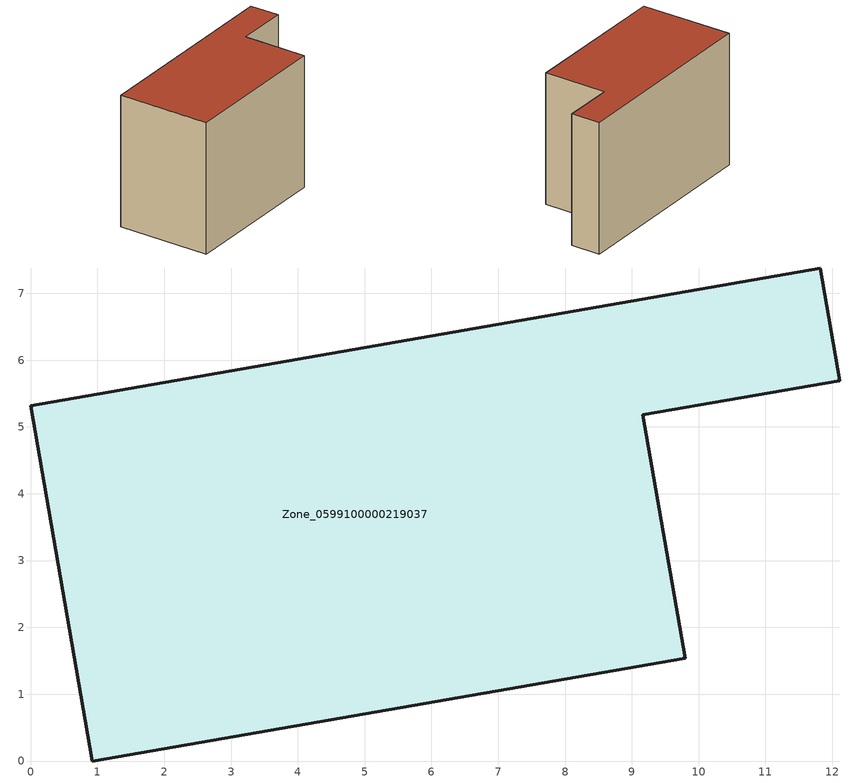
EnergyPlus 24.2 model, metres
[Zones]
Zone_0599100000219037
 floor ground (C_G): 0,5.32 11.82,7.38 12.11,5.69 9.16,5.18 9.8,1.54 0.92,0 z0
 wall outside (C_F): 0.92,0 9.8,1.54 9.16,5.18 12.11,5.69 11.82,7.38 0,5.32 0.92,0 z0:7.73
 roof outside (C_R): 11.82,7.38 0,5.32 0.92,0 9.8,1.54 9.16,5.18 12.11,5.69 z7.73
[BUILDING]
Pand.0599100000219037: North Axis=0; Terrain=City; Loads Convergence Tolerance Value=0.04; Temperature Convergence Tolerance Value=0.4; Solar Distribution=FullExterior; Maximum Number of Warmup Days=25; Minimum Number of Warmup Days=1
[Site:Location]
Rotterdam.The.Hague.AP_ZH_NLD Design_Conditions: Latitude=51.96; Longitude=4.45; Time Zone=1; Elevation=-4.5
[SITE:GROUNDTEMPERATURE:BUILDINGSURFACE]
18, 18, 18, 18, 18, 18, 18, 18, 18, 18, 18, 18
[MATERIAL] Thermal Absorptance=0.9; Solar Absorptance=0.7; Visible Absorptance=0.7
Name | Roughness | Thickness | Conductivity | Density | Specific Heat
G.TI.1992-2005 | MediumSmooth | 0.15 | 0.06 | 540 | 1210
F.TI.1992-2005 | Rough | 0.3 | 0.12 | 1920 | 840
R.TI.1992-2005 | MediumRough | 0.2 | 0.08 | 1500 | 1000
[CONSTRUCTION]
C_G: G.TI.1992-2005
C_F: F.TI.1992-2005
C_R: R.TI.1992-2005
[ZONE]
Zone_0599100000219037: Type=1; Multiplier=1; Ceiling Height=Autocalculate; Volume=Autocalculate; Floor Area=autocalculate; Part of Total Floor Area=Yes
[ZONEINFILTRATION:DESIGNFLOWRATE]
Infil_Zone_0599100000219037: Zone or ZoneList or Space or SpaceList=Zone_0599100000219037; Schedule=AlwaysOn; Design Flow Rate Calculation Method=Flow/Area; Flow Rate per Floor Area=0.0015; Constant Term Coefficient=1; Temperature Term Coefficient=0; Velocity Term Coefficient=0; Velocity Squared Term Coefficient=0
[HVACTEMPLATE:ZONE:IDEALLOADSAIRSYSTEM]
Zone_0599100000219037: Maximum Heating Supply Air Temperature=50; Minimum Cooling Supply Air Temperature=13; Maximum Heating Supply Air Humidity Ratio=0.0156; Minimum Cooling Supply Air Humidity Ratio=0.0077; Heating Limit=NoLimit; Cooling Limit=NoLimit; Dehumidification Control Type=ConstantSensibleHeatRatio; Cooling Sensible Heat Ratio=0.7; Dehumidification Setpoint=60; Humidification Control Type=None; Humidification Setpoint=30; Outdoor Air Method=None; Outdoor Air Flow Rate per Person=0.00944; Outdoor Air Flow Rate per Zone Floor Area=0; Outdoor Air Flow Rate per Zone=0; Demand Controlled Ventilation Type=None; Outdoor Air Economizer Type=NoEconomizer; Heat Recovery Type=None; Sensible Heat Recovery Effectiveness=0.7; Latent Heat Recovery Effectiveness=0.65
[ZONECONTROL:THERMOSTAT]
ThermostatControl_Zone_0599100000219037: Zone or ZoneList=Zone_0599100000219037; Control Type Schedule=DualSetpointControlType; Control 1=Thermostat_Zone_0599100000219037; Temperature Difference Between Cutout And Setpoint=0
[THERMOSTATSETPOINT:DUALSETPOINT]
Thermostat_Zone_0599100000219037: Heating Setpoint Temperature Schedule=HeatingSetpoint_Zone_0599100000219037; Cooling Setpoint Temperature Schedule=CoolingSetpoint_Zone_0599100000219037
[SCHEDULE:COMPACT]
HeatingSetpoint_Zone_0599100000219037: Through: 12/31, For: AllDays, Until: 24:00, 21
CoolingSetpoint_Zone_0599100000219037: Through: 12/31, For: AllDays, Until: 24:00, 24
DualSetpointControlType: Through: 12/31, For: AllDays, Until: 24:00, 4
AlwaysOn: Through: 12/31, For: AllDays, Until: 24:00, 1
